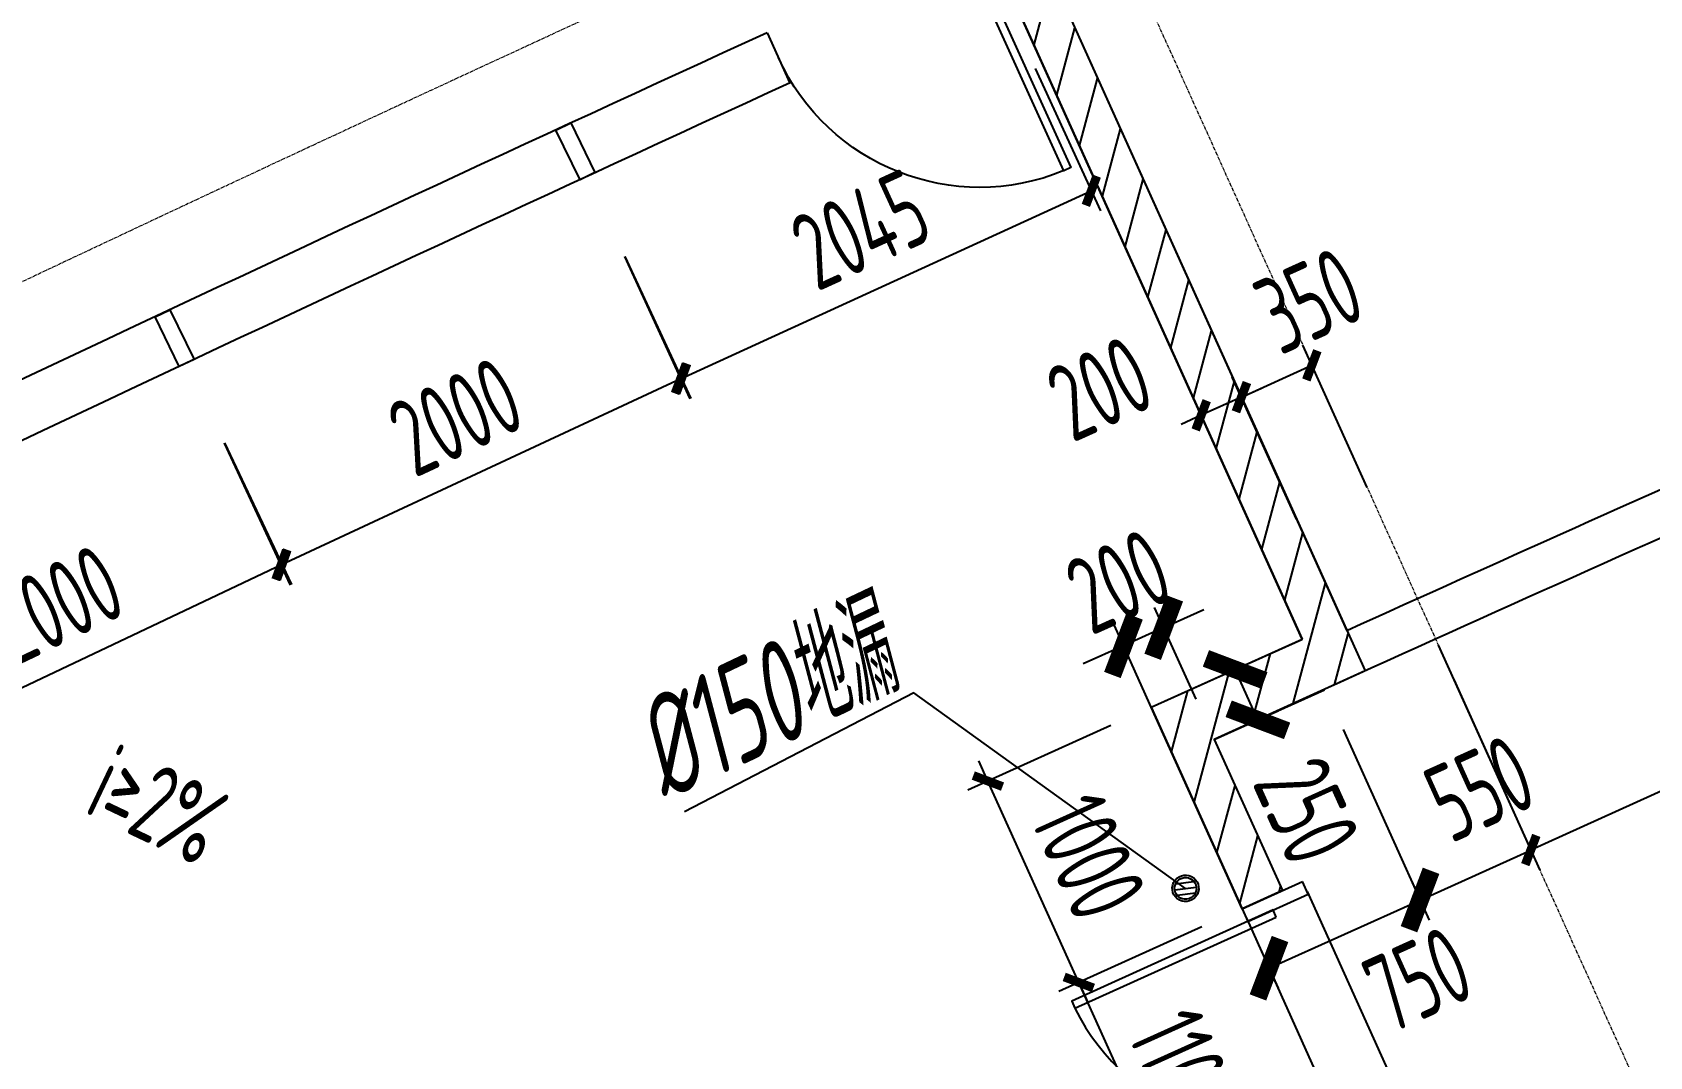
# Model space of a CAD drawing. Header units: millimetres. Extents: x 0 to 12110233, y -6694180 to 0.
# Drawn here: x 11649967 to 11657286, y -6424866 to -6420230 of the extents above; entities that cross this region are included whole.
import ezdxf
from ezdxf.enums import TextEntityAlignment as Align

# ---------------------------------------------------------------- set-up
doc = ezdxf.new("R2010")
doc.units = ezdxf.units.MM
doc.header["$LTSCALE"] = 10
doc.linetypes.add('A1-RG-AXIS-3~4F$0$CENTER', pattern=[50.8, 31.75, -6.35, 6.35, -6.35])
doc.linetypes.add('A1-RI-F3$0$HIDDEN2', pattern=[0.1875, 0.125, -0.0625])
for name, color, linetype in [('A1-RD-3F$0$A-DIMS-1：100', 1, 'Continuous'), ('A1-RD-3F$0$A-DOOR', 32, 'Continuous'), ('A1-RD-3F$0$A-GLAX', 140, 'Continuous'), ('A1-RD-3F$0$A-GLAZ', 140, 'Continuous'), ('A1-RD-3F$0$A-louban', 5, 'Continuous'), ('A1-RG-AXIS-3~4F$0$A2-RG-AXIS-150$0$A-DIMS-100', 1, 'Continuous'), ('A1-RI-F3$0$0P-DR-E', 210, 'Continuous'), ('A1-RI-F3$0$A-DIMS-1：100', 1, 'Continuous'), ('A1-RI-F3$0$A-DOOR', 32, 'Continuous'), ('A1-RI-F3$0$A-FUZHUXIAN', 55, 'A1-RI-F3$0$HIDDEN2'), ('A1-RI-F3$0$A-GLAX', 140, 'Continuous'), ('A1-RI-F3$0$A-HATH', 8, 'Continuous'), ('A1-RI-F3$0$A-SYMB', 4, 'Continuous'), ('A1-RI-F3$0$A-SYMB-AREA', 4, 'Continuous'), ('A1-RI-F3$0$A-SYMB-NAME', 4, 'Continuous'), ('A1-RI-F3$0$A-SYMB-STRS', 1, 'Continuous'), ('A1-RI-F3$0$A-TEXT', 4, 'Continuous'), ('A1-RI-F3$0$A-TEXT1', 4, 'Continuous'), ('A1-RI-F3$0$A-WALL', 7, 'Continuous'), ('A1-RI-F3$0$A1-RI-F3$0$A-DETL-PEN1', 245, 'Continuous'), ('A1-RI-F3$0$A1-RI-F3$0$A-DETL-PEN2', 233, 'Continuous'), ('A1-RI-F3$0$Crescent canopy$0$A-DETL-PEN1', 245, 'Continuous'), ('A1-RI-F3$0$Crescent canopy$0$A-DETL-PEN2', 233, 'Continuous')]:
    doc.layers.add(name, color=color, linetype=linetype)
doc.layers.add('A1-RG-AXIS-3~4F$0$A-GRID', color=1, linetype='A1-RG-AXIS-3~4F$0$CENTER', lineweight=9)
doc.layers.add('A1-RI-F3$0$A-X-PLOT', color=7, linetype='Continuous', plot=False)
doc.styles.add('A1-RD-3F$0$XD2008', font='xd-hzs.shx', dxfattribs={"width": 0.7, "bigfont": 'xd-hztxt.shx'})
doc.styles.add('A1-RG-AXIS-3~4F$0$A2-RG-AXIS-150$0$XD2008', font='romans.shx', dxfattribs={"width": 0.7})
doc.styles.add('A1-RI-F3$0$ECADI', font='gbeitc.shx', dxfattribs={"width": 0.7, "bigfont": 'gbcbig.shx'})
doc.styles.add('A1-RI-F3$0$XD2008', font='xd-hzs.shx', dxfattribs={"width": 0.7, "bigfont": 'xd-hztxt.shx'})
doc.dimstyles.new('A1-RD-3F$0$XD100$0', dxfattribs={"dimscale": 100, "dimtxt": 3.5, "dimasz": 1, "dimexe": 1, "dimexo": 2, "dimgap": 1, "dimtad": 1, "dimdec": 0, "dimdsep": 46, "dimtxsty": 'A1-RD-3F$0$XD2008', "dimblk1": 'A1-RD-3F$0$_ArchTick', "dimblk2": 'A1-RD-3F$0$_ArchTick', "dimsah": 1, "dimcen": 2.5, "dimclrd": 1, "dimclre": 1, "dimclrt": 4, "dimaunit": 1, "dimadec": 0, "dimazin": 0, "dimtfac": 1, "dimtdec": 0, "dimtix": 1, "dimtmove": 2, "dimatfit": 3, "dimfxl": 0, "dimtolj": 1, "dimtzin": 0, "dimarcsym": 0})
doc.dimstyles.new('A1-RG-AXIS-3~4F$0$A2-RG-AXIS-150$0$XD100', dxfattribs={"dimscale": 100, "dimtxt": 5.5, "dimasz": 1.5, "dimexe": 1, "dimexo": 2, "dimgap": 0.5, "dimtad": 1, "dimdec": 0, "dimdsep": 46, "dimtxsty": 'A1-RG-AXIS-3~4F$0$A2-RG-AXIS-150$0$XD2008', "dimblk": 'A1-RG-AXIS-3~4F$0$A2-RG-AXIS-150$0$_ArchTick', "dimcen": 2.5, "dimclrt": 4, "dimaunit": 1, "dimadec": 3, "dimazin": 0, "dimtfac": 1, "dimtdec": 0, "dimtix": 1, "dimtmove": 0, "dimatfit": 3, "dimfxl": 0, "dimtolj": 1, "dimtzin": 0, "dimarcsym": 0})
doc.dimstyles.new('A1-RI-F3$0$XD100$0', dxfattribs={"dimscale": 100, "dimtxt": 3.5, "dimasz": 2, "dimexe": 1, "dimexo": 2, "dimgap": 1, "dimtad": 1, "dimdec": 0, "dimdsep": 46, "dimtxsty": 'A1-RI-F3$0$XD2008', "dimblk1": 'A1-RI-F3$0$_ArchTick', "dimblk2": 'A1-RI-F3$0$_ArchTick', "dimsah": 1, "dimcen": 2.5, "dimclrd": 1, "dimclre": 1, "dimclrt": 4, "dimaunit": 1, "dimadec": 0, "dimazin": 0, "dimtfac": 1, "dimtdec": 0, "dimtix": 1, "dimtmove": 2, "dimatfit": 3, "dimfxl": 0, "dimtolj": 1, "dimtzin": 0, "dimarcsym": 0})

# ---------------------------------------------------------------- blocks, each defined once
blk = doc.blocks.new('A1-RD-3F$0$A-X-D2-60$0$d1000')
at = {"layer": 'A1-RD-3F$0$A-DOOR'}
blk.add_lwpolyline([(1257258.4, 175906.7), (1257258.4, 175941.7), (1256258.2, 175941.7), (1256258.2, 175906.7)], close=True, dxfattribs=at)
blk.add_arc((1257257.6, 175941.7), 1000, 182.00579, 269.95491, dxfattribs=at)
blk = doc.blocks.new('A1-RD-3F$0$_ArchTick')
at = {"color": 0, "linetype": 'ByBlock', "const_width": 0.4}
blk.add_lwpolyline([(-0.5, -0.5), (0.5, 0.5)], dxfattribs=at)
blk = doc.blocks.new('*D597')
at = {"layer": 'A1-RD-3F$0$A-DIMS-1：100', "color": 1, "linetype": 'ByBlock', "lineweight": -2}
for p, q in [((11655259.8, -6424278.7), (11654611.8, -6424571.1)), ((11655155.5, -6425532.6), (11654702.9, -6424530)), ((11655712.3, -6425281.2), (11655064.3, -6425573.7))]:
    blk.add_line(p, q, dxfattribs=at)
at = {"layer": 'A1-RD-3F$0$A-DIMS-1：100', "color": 1, "linetype": 'ByBlock', "lineweight": -2, "xscale": 100, "yscale": 100, "zscale": 100}
for p, rotation in [((11654702.9, -6424530), 114.2936134837161), ((11655155.5, -6425532.6), 294.2936134837162)]:
    blk.add_blockref('A1-RD-3F$0$_ArchTick', p, dxfattribs=dict(at, rotation=rotation))
at = {"layer": 'A1-RD-3F$0$A-DIMS-1：100', "color": 4, "linetype": 'ByBlock', "insert": (11655179.9, -6424918.2), "char_height": 350, "attachment_point": 5, "rotation": 294.29361, "style": 'A1-RD-3F$0$XD2008'}
blk.add_mtext('\\A1;1100', dxfattribs=at)
blk = doc.blocks.new('*D682')
at = {"layer": 'A1-RD-3F$0$A-DIMS-1：100', "color": 1, "linetype": 'ByBlock', "lineweight": -2}
for p, q in [((11654848.4, -6423367.2), (11654200.4, -6423659.7)), ((11654291.5, -6423618.6), (11654250.4, -6423527.4)), ((11654702.9, -6424530), (11654291.5, -6423618.6)), ((11655259.8, -6424278.6), (11654611.8, -6424571.1)), ((11654702.9, -6424530), (11654744.1, -6424621.1))]:
    blk.add_line(p, q, dxfattribs=at)
at = {"layer": 'A1-RD-3F$0$A-DIMS-1：100', "color": 1, "linetype": 'ByBlock', "lineweight": -2, "xscale": 100, "yscale": 100, "zscale": 100}
for p, rotation in [((11654291.5, -6423618.6), 294.2939905325455), ((11654702.9, -6424530), 114.2939905325455)]:
    blk.add_blockref('A1-RD-3F$0$_ArchTick', p, dxfattribs=dict(at, rotation=rotation))
at = {"layer": 'A1-RD-3F$0$A-DIMS-1：100', "color": 4, "linetype": 'ByBlock', "insert": (11654747.9, -6423961.1), "char_height": 350, "attachment_point": 5, "rotation": 294.29399, "style": 'A1-RD-3F$0$XD2008'}
blk.add_mtext('\\A1;1000', dxfattribs=at)
blk = doc.blocks.new('A1-RI-F3$0$A-X-D2-60$0$d1000')
at = {"layer": 'A1-RI-F3$0$A-DOOR'}
blk.add_lwpolyline([(1257258.4, 175906.7), (1257258.4, 175941.7), (1256258.2, 175941.7), (1256258.2, 175906.7)], close=True, dxfattribs=at)
blk.add_arc((1257257.6, 175941.7), 1000, 182.00579, 269.95491, dxfattribs=at)
blk = doc.blocks.new('A1-RI-F3$0$_ArchTick')
at = {"color": 0, "linetype": 'ByBlock', "const_width": 0.4}
blk.add_lwpolyline([(-0.5, -0.5), (0.5, 0.5)], dxfattribs=at)
blk = doc.blocks.new('*D249')
at = {"layer": 'A1-RI-F3$0$A-DIMS-1：100', "color": 1, "linetype": 'ByBlock', "lineweight": -2}
for p, q in [((11656400.1, -6423159), (11656789.5, -6424021.8)), ((11655898.8, -6423385.3), (11656288.2, -6424248.1)), ((11656247.1, -6424156.9), (11656748.4, -6423930.6))]:
    blk.add_line(p, q, dxfattribs=at)
at = {"layer": 'A1-RI-F3$0$A-DIMS-1：100', "color": 1, "linetype": 'ByBlock', "lineweight": -2, "xscale": 100, "yscale": 100, "zscale": 100}
for p, rotation in [((11656748.4, -6423930.6), 24.29328656345132), ((11656247.1, -6424156.9), 204.2932865634513)]:
    blk.add_blockref('A1-RI-F3$0$_ArchTick', p, dxfattribs=dict(at, rotation=rotation))
at = {"layer": 'A1-RI-F3$0$A-DIMS-1：100', "color": 4, "linetype": 'ByBlock', "insert": (11656517.5, -6423651.4), "char_height": 350, "attachment_point": 5, "rotation": 24.29329, "style": 'A1-RI-F3$0$XD2008'}
blk.add_mtext('\\A1;550', dxfattribs=at)
blk = doc.blocks.new('*D250')
at = {"layer": 'A1-RI-F3$0$A-DIMS-1：100', "color": 1, "linetype": 'ByBlock', "lineweight": -2}
for p, q in [((11655688.6, -6422433.9), (11655397.9, -6421789.8)), ((11655506.3, -6422516.2), (11655215.6, -6421872.1)), ((11655439, -6421881), (11655256.7, -6421963.2)), ((11655439, -6421881), (11655530.1, -6421839.8)), ((11655256.7, -6421963.2), (11655165.6, -6422004.4))]:
    blk.add_line(p, q, dxfattribs=at)
at = {"layer": 'A1-RI-F3$0$A-DIMS-1：100', "color": 1, "linetype": 'ByBlock', "lineweight": -2, "xscale": 100, "yscale": 100, "zscale": 100}
for p, rotation in [((11655439, -6421881), 204.2932865626735), ((11655256.7, -6421963.2), 24.29328656267349)]:
    blk.add_blockref('A1-RI-F3$0$_ArchTick', p, dxfattribs=dict(at, rotation=rotation))
at = {"layer": 'A1-RI-F3$0$A-DIMS-1：100', "color": 4, "linetype": 'ByBlock', "insert": (11654797.5, -6421841.5), "char_height": 350, "attachment_point": 5, "rotation": 24.29329, "style": 'A1-RI-F3$0$XD2008'}
blk.add_mtext('\\A1;200', dxfattribs=at)
blk = doc.blocks.new('*D251')
at = {"layer": 'A1-RI-F3$0$A-DIMS-1：100', "color": 1, "linetype": 'ByBlock', "lineweight": -2}
for p, q in [((11656007.4, -6422289.8), (11655716.3, -6421645.9)), ((11655438.6, -6421881.2), (11655757.5, -6421737.1)), ((11655688.5, -6422434), (11655397.4, -6421790.1))]:
    blk.add_line(p, q, dxfattribs=at)
at = {"layer": 'A1-RI-F3$0$A-DIMS-1：100', "color": 1, "linetype": 'ByBlock', "lineweight": -2, "xscale": 100, "yscale": 100, "zscale": 100}
for p, rotation in [((11655757.5, -6421737.1), 24.32696167255002), ((11655438.6, -6421881.2), 204.32696167255)]:
    blk.add_blockref('A1-RI-F3$0$_ArchTick', p, dxfattribs=dict(at, rotation=rotation))
at = {"layer": 'A1-RI-F3$0$A-DIMS-1：100', "color": 4, "linetype": 'ByBlock', "insert": (11655744.5, -6421444.2), "char_height": 350, "attachment_point": 5, "rotation": 24.32696, "style": 'A1-RI-F3$0$XD2008'}
blk.add_mtext('\\A1;350', dxfattribs=at)
blk = doc.blocks.new('*D303')
at = {"layer": 'A1-RI-F3$0$A-DIMS-1：100', "color": 1, "linetype": 'ByBlock', "lineweight": -2}
for p, q in [((11660135.2, -6421285.2), (11660595.1, -6422304.1)), ((11660553.9, -6422212.9), (11656748.4, -6423930.6)), ((11656329.6, -6423002.9), (11656789.5, -6424021.8))]:
    blk.add_line(p, q, dxfattribs=at)
at = {"layer": 'A1-RI-F3$0$A-DIMS-1：100', "color": 1, "linetype": 'ByBlock', "lineweight": -2, "xscale": 100, "yscale": 100, "zscale": 100}
for p, rotation in [((11660553.9, -6422212.9), 24.29328656345336), ((11656748.4, -6423930.6), 204.2932865634533)]:
    blk.add_blockref('A1-RI-F3$0$_ArchTick', p, dxfattribs=dict(at, rotation=rotation))
at = {"layer": 'A1-RI-F3$0$A-DIMS-1：100', "color": 4, "linetype": 'ByBlock', "insert": (11658538, -6422821.1), "char_height": 350, "attachment_point": 5, "rotation": 24.29329, "style": 'A1-RI-F3$0$XD2008'}
blk.add_mtext('\\A1;4175', dxfattribs=at)
blk = doc.blocks.new('*D426')
at = {"layer": 'A1-RI-F3$0$A-DIMS-1：100', "color": 1, "linetype": 'ByBlock', "lineweight": -2}
for p, q in [((11654505.9, -6420393.3), (11654801.1, -6421038)), ((11652900.3, -6421798.2), (11654759.4, -6420947.1)), ((11652646.8, -6421244.4), (11652941.9, -6421889.2))]:
    blk.add_line(p, q, dxfattribs=at)
at = {"layer": 'A1-RI-F3$0$A-DIMS-1：100', "color": 1, "linetype": 'ByBlock', "lineweight": -2, "xscale": 100, "yscale": 100, "zscale": 100}
for p, rotation in [((11654759.4, -6420947.1), 24.5995206599848), ((11652900.3, -6421798.2), 204.5995206599848)]:
    blk.add_blockref('A1-RI-F3$0$_ArchTick', p, dxfattribs=dict(at, rotation=rotation))
at = {"layer": 'A1-RI-F3$0$A-DIMS-1：100', "color": 4, "linetype": 'ByBlock', "insert": (11653715.4, -6421122.6), "char_height": 350, "attachment_point": 5, "rotation": 24.59952, "style": 'A1-RI-F3$0$XD2008'}
blk.add_mtext('\\A1;2045', dxfattribs=at)
blk = doc.blocks.new('*D427')
at = {"layer": 'A1-RI-F3$0$A-DIMS-1：100', "color": 1, "linetype": 'ByBlock', "lineweight": -2}
for p, q in [((11652648, -6421243.9), (11652947.5, -6421886.6)), ((11652905.3, -6421796), (11651092.2, -6422640.9)), ((11650834.9, -6422088.8), (11651134.4, -6422731.5))]:
    blk.add_line(p, q, dxfattribs=at)
at = {"layer": 'A1-RI-F3$0$A-DIMS-1：100', "color": 1, "linetype": 'ByBlock', "lineweight": -2, "xscale": 100, "yscale": 100, "zscale": 100}
for p, rotation in [((11652905.3, -6421796), 24.98563265730108), ((11651092.2, -6422640.9), 204.9856326573011)]:
    blk.add_blockref('A1-RI-F3$0$_ArchTick', p, dxfattribs=dict(at, rotation=rotation))
at = {"layer": 'A1-RI-F3$0$A-DIMS-1：100', "color": 4, "linetype": 'ByBlock', "insert": (11651882.6, -6421969.1), "char_height": 350, "attachment_point": 5, "rotation": 24.98563, "style": 'A1-RI-F3$0$XD2008'}
blk.add_mtext('\\A1;2000', dxfattribs=at)
blk = doc.blocks.new('*D428')
at = {"layer": 'A1-RI-F3$0$A-DIMS-1：100', "color": 1, "linetype": 'ByBlock', "lineweight": -2}
for p, q in [((11650836.1, -6422088.2), (11651139.9, -6422728.9)), ((11651097.1, -6422638.6), (11649289.8, -6423495.4)), ((11649028.9, -6422945.1), (11649332.6, -6423585.8))]:
    blk.add_line(p, q, dxfattribs=at)
at = {"layer": 'A1-RI-F3$0$A-DIMS-1：100', "color": 1, "linetype": 'ByBlock', "lineweight": -2, "xscale": 100, "yscale": 100, "zscale": 100}
for p, rotation in [((11651097.1, -6422638.6), 25.36687841410225), ((11649289.8, -6423495.4), 205.3668784141023)]:
    blk.add_blockref('A1-RI-F3$0$_ArchTick', p, dxfattribs=dict(at, rotation=rotation))
at = {"layer": 'A1-RI-F3$0$A-DIMS-1：100', "color": 4, "linetype": 'ByBlock', "insert": (11650075.6, -6422818.5), "char_height": 350, "attachment_point": 5, "rotation": 25.36688, "style": 'A1-RI-F3$0$XD2008'}
blk.add_mtext('\\A1;2000', dxfattribs=at)
blk = doc.blocks.new('A1-RI-F3$0$chuangkuang')
at = {"layer": 'A1-RI-F3$0$A-X-PLOT', "linetype": 'ByBlock'}
for p, q in [((11593433.2, -6456040.2), (11593630.5, -6455886.8)), ((11593630.5, -6455886.8), (11593676.6, -6455946)), ((11593676.6, -6455946), (11593479.2, -6456099.4)), ((11593479.2, -6456099.4), (11593433.2, -6456040.2))]:
    blk.add_line(p, q, dxfattribs=at)
blk = doc.blocks.new('A1-RG-AXIS-3~4F$0$A2-RG-AXIS-150$0$_ArchTick')
at = {"color": 0, "linetype": 'ByBlock', "const_width": 0.4}
blk.add_lwpolyline([(-0.5, -0.5), (0.5, 0.5)], dxfattribs=at)
blk = doc.blocks.new('*D711')
at = {"layer": 'A1-RG-AXIS-3~4F$0$A2-RG-AXIS-150$0$A-DIMS-100', "color": 0, "lineweight": -2, "ltscale": 3}
for p, q in [((11670910, -6387267.3), (11670915.9, -6387284)), ((11580897.2, -6435951), (11580908, -6435965))]:
    blk.add_line(p, q, dxfattribs=at)
blk.add_arc((11778731.9, -6694178.6), 325182.4, 109.357031, 127.456634, dxfattribs=at)
at = {"layer": 'A1-RG-AXIS-3~4F$0$A2-RG-AXIS-150$0$A-DIMS-100', "color": 0, "lineweight": -2, "ltscale": 3, "xscale": 150, "yscale": 150, "zscale": 150}
for p, rotation in [((11670949, -6387378.3), 19.35703132825471), ((11580968.8, -6436044.4), 217.4566338573137)]:
    blk.add_blockref('A1-RG-AXIS-3~4F$0$A2-RG-AXIS-150$0$_ArchTick', p, dxfattribs=dict(at, rotation=rotation))
at = {"layer": 'A1-RG-AXIS-3~4F$0$A2-RG-AXIS-150$0$A-DIMS-100', "color": 4, "ltscale": 3, "insert": (11623903.2, -6407910.6), "char_height": 375, "attachment_point": 5, "rotation": 28.40683, "style": 'A1-RG-AXIS-3~4F$0$A2-RG-AXIS-150$0$XD2008'}
blk.add_mtext('\\A1;18°5\'59"', dxfattribs=at)
blk = doc.blocks.new('A1-RI-F3$0$A1-RI-F3$0$CRESCENT')
at = {"layer": 'A1-RI-F3$0$A1-RI-F3$0$A-DETL-PEN1'}
for radius, start, end in [(291580, 107.790057, 130.533292), (291480, 107.790084, 130.533219), (290140, 107.790447, 130.532235), (290040, 107.790474, 130.532161)]:
    blk.add_arc((761387.7, 423551.4), radius, start, end, dxfattribs=at)
at = {"layer": 'A1-RI-F3$0$A1-RI-F3$0$A-DETL-PEN2'}
for radius, start, end in [(288986.4, 105.823203, 130.748127), (286271.4, 105.796399, 131.291613), (285986.4, 105.793556, 131.349257)]:
    blk.add_arc((761380.1, 423549.8), radius, start, end, dxfattribs=at)
blk = doc.blocks.new('A1-RI-F3$0$Crescent canopy$0$CRESCENT')
at = {"layer": 'A1-RI-F3$0$Crescent canopy$0$A-DETL-PEN1'}
for radius, start, end in [(291580, 107.790057, 130.533292), (291480, 107.790084, 130.533219), (290140, 107.790447, 130.532235), (290040, 107.790474, 130.532161)]:
    blk.add_arc((761387.7, 423551.4), radius, start, end, dxfattribs=at)
blk = doc.blocks.new('A1-RI-F3$0$5erhfh')
at = {"layer": 'A1-RI-F3$0$A-SYMB-AREA', "style": 'A1-RI-F3$0$ECADI', "width": 0.7}
blk.add_attdef('340M2', text='', height=2.5, dxfattribs=at).set_placement((0, 1.25), align=Align.MIDDLE_LEFT)
at = {"layer": 'A1-RI-F3$0$A-SYMB-NAME', "style": 'A1-RI-F3$0$ECADI', "width": 0.7}
blk.add_attdef('CHINESENAME', (-12.292, 3.087), '', height=4.5, dxfattribs=at)
blk = doc.blocks.new('A1-RI-F3$0$A1RUODIANJIAN')
at = {"layer": 'A1-RI-F3$0$A-SYMB-NAME', "linetype": 'ByBlock', "style": 'A1-RI-F3$0$XD2008', "width": 0.7}
blk.add_attdef('A1RUODIANJIAN', (11587156, -6438427.3), '', height=350, dxfattribs=at)
blk = doc.blocks.new('A1-RI-F3$0$低漏')
at = {"layer": 'A1-RI-F3$0$0P-DR-E'}
for p, q in [((14457.5, 8570.9, 0), (14398.3, 8511.7, 0)), ((14481, 8557.8, 0), (14411.4, 8488.2, 0)), ((14494.1, 8534.3, 0), (14434.9, 8475.1, 0))]:
    blk.add_line(p, q, dxfattribs=at)
at = {"layer": 'A1-RI-F3$0$0P-DR-E', "extrusion": (0, 0, -1)}
for major_axis, start_param, end_param in [((-42.4, 42.4), 3.926991, 10.210176), ((34.8, 34.8), 2.35619449019234, 8.639379797371927)]:
    blk.add_ellipse((14446.2, 8523, 0), major_axis=major_axis, ratio=1, start_param=start_param, end_param=end_param, dxfattribs=at)
blk = doc.blocks.new('A1-RI-F3$0$地漏')
blk.add_blockref('A1-RI-F3$0$低漏', (-14446.2, -8523, 0))
blk = doc.blocks.new('*D579')
at = {"layer": 'A1-RI-F3$0$A-WALL', "color": 1, "lineweight": -2}
for p, q in [((11656207.9, -6424070.1), (11656288.2, -6424248.1)), ((11655563.5, -6424465.5), (11656247.1, -6424156.9)), ((11655524.4, -6424378.7), (11655604.7, -6424556.6))]:
    blk.add_line(p, q, dxfattribs=at)
at = {"layer": 'A1-RI-F3$0$A-WALL', "color": 1, "lineweight": -2, "xscale": 200, "yscale": 200, "zscale": 200}
for p, rotation in [((11656247.1, -6424156.9), 24.29328656345009), ((11655563.5, -6424465.5), 204.2932865634501)]:
    blk.add_blockref('A1-RI-F3$0$_ArchTick', p, dxfattribs=dict(at, rotation=rotation))
at = {"layer": 'A1-RI-F3$0$A-WALL', "color": 4, "insert": (11656237.8, -6424516), "char_height": 350, "attachment_point": 5, "rotation": 24.29329, "style": 'A1-RI-F3$0$XD2008'}
blk.add_mtext('\\A1;750', dxfattribs=at)
blk = doc.blocks.new('*D580')
at = {"layer": 'A1-RI-F3$0$A-WALL', "color": 1, "lineweight": -2}
for p, q in [((11655233.5, -6423248.2), (11655046, -6422832.8)), ((11655087.1, -6422924), (11655269.4, -6422841.7)), ((11655051.2, -6423330.5), (11654863.7, -6422915.1)), ((11655087.1, -6422924), (11654904.9, -6423006.2)), ((11654904.9, -6423006.2), (11654722.6, -6423088.5))]:
    blk.add_line(p, q, dxfattribs=at)
at = {"layer": 'A1-RI-F3$0$A-WALL', "color": 1, "lineweight": -2, "xscale": 200, "yscale": 200, "zscale": 200}
for p, rotation in [((11655087.1, -6422924), 204.2939905327484), ((11654904.9, -6423006.2), 24.29399053274842)]:
    blk.add_blockref('A1-RI-F3$0$_ArchTick', p, dxfattribs=dict(at, rotation=rotation))
at = {"layer": 'A1-RI-F3$0$A-WALL', "color": 4, "insert": (11654882.9, -6422714.5), "char_height": 350, "attachment_point": 5, "rotation": 24.29399, "style": 'A1-RI-F3$0$XD2008'}
blk.add_mtext('\\A1;200', dxfattribs=at)
blk = doc.blocks.new('*D581')
at = {"layer": 'A1-RI-F3$0$A-WALL', "color": 1, "lineweight": -2}
for p, q in [((11655395.2, -6423120.4), (11655501.5, -6423072.4)), ((11655513.2, -6423341.4), (11655410.4, -6423113.5)), ((11655498.1, -6423348.2), (11655604.4, -6423300.2))]:
    blk.add_line(p, q, dxfattribs=at)
at = {"layer": 'A1-RI-F3$0$A-WALL', "color": 1, "lineweight": -2, "xscale": 200, "yscale": 200, "zscale": 200}
for p, rotation in [((11655410.4, -6423113.5), 114.2932828516564), ((11655513.2, -6423341.4), 294.2932828516564)]:
    blk.add_blockref('A1-RI-F3$0$_ArchTick', p, dxfattribs=dict(at, rotation=rotation))
at = {"layer": 'A1-RI-F3$0$A-WALL', "color": 4, "insert": (11655734.4, -6423753.3), "char_height": 350, "attachment_point": 5, "rotation": 294.29328, "style": 'A1-RI-F3$0$XD2008'}
blk.add_mtext('\\A1;250', dxfattribs=at)
blk = doc.blocks.new('A1-RD-3F')
at = {"linetype": 'ByBlock'}
for p, q in [((11655030.7, -6423284.9), (11655711.8, -6422977.5)), ((11655315.8, -6423430.5), (11655814.7, -6423205.3)), ((11655030.7, -6423284.9), (11655442.1, -6424196.4)), ((11655315.8, -6423430.5), (11655624.3, -6424114.1)), ((11655442.1, -6424196.4), (11655715.5, -6424072.9)), ((11655741.3, -6424130.2), (11655715.5, -6424072.9)), ((11655467.8, -6424253.5), (11655741.3, -6424130.2)), ((11655442.1, -6424196.4), (11655467.8, -6424253.5))]:
    blk.add_line(p, q, dxfattribs=at)
at = {"layer": 'A1-RD-3F$0$A-GLAX', "ltscale": 0.25}
for p, q in [((11655736.1, -6424118.5), (11657361.1, -6427718.6)), ((11655462.6, -6424241.9), (11657211.5, -6428116.5))]:
    blk.add_line(p, q, dxfattribs=at)
at = {"layer": 'A1-RD-3F$0$A-GLAZ', "ltscale": 0.25}
blk.add_arc((11778731.9, -6694178.6), 292500, 108.926088, 127.887577, dxfattribs=at)
at = {"layer": 'A1-RD-3F$0$A-louban'}
blk.add_lwpolyline([(11599156.3, -6462911.6, -0.082408), (11683479, -6417305.5), (11680005, -6407185.2, 0.001341), (11678467.4, -6407718.7)], format="xyb", dxfattribs=at)
at = {"layer": 'A1-RD-3F$0$A-DOOR', "rotation": 24.38176701353994}
blk.add_blockref('A1-RD-3F$0$A-X-D2-60$0$d1000', (10583083.1, -7103466.9), dxfattribs=at)
at = {"layer": 'A1-RD-3F$0$A-DIMS-1：100', "color": 3, "linetype": 'ByBlock'}
dim = blk.add_aligned_dim(p1=(11655442.1, -6424196.4), p2=(11655030.7, -6423284.9), distance=810.9, dimstyle='A1-RD-3F$0$XD100$0', dxfattribs=at)
dim.commit()
dim.dimension.update_dxf_attribs({"geometry": '*D682', "text_midpoint": (11654747.9, -6423961.1)})
dim = blk.add_aligned_dim(p1=(11655894.6, -6425199), p2=(11655442.1, -6424196.4), distance=810.9, dimstyle='A1-RD-3F$0$XD100$0', override={"dimasz": 1}, dxfattribs=at)
dim.commit()
dim.dimension.update_dxf_attribs({"geometry": '*D597', "text_midpoint": (11655179.9, -6424918.2)})
blk = doc.blocks.new('A1-RG-AXIS-3~4F')
at = {"layer": 'A1-RG-AXIS-3~4F$0$A-GRID', "linetype": 'A1-RG-AXIS-3~4F$0$CENTER', "ltscale": 0.05}
blk.add_lwpolyline([(11682866.1, -6392336.6, 0.10373), (11569674.9, -6456283.6, 0.10373)], format="xyb", dxfattribs=at)
blk.add_lwpolyline([(11644736.5, -6397318.9), (11661852.7, -6435239)], dxfattribs=at)
at = {"layer": 'A1-RG-AXIS-3~4F$0$A-GRID', "ltscale": 0.05}
for points in [[(11690526.5, -6414141.6, 0.104527), (11584753.6, -6473784.9, 0.104527)], [(11691982.6, -6418505.7, 0.104638), (11587756.3, -6477270.1)]]:
    blk.add_lwpolyline(points, format="xyb", dxfattribs=at)
at = {"layer": 'A1-RG-AXIS-3~4F$0$A-GRID', "linetype": 'A1-RG-AXIS-3~4F$0$CENTER', "ltscale": 0.05}
blk.add_arc((11778731.9, -6694178.6), 308600, 107.574373, 131.323037, dxfattribs=at)
at = {"layer": 'A1-RG-AXIS-3~4F$0$A-GRID', "ltscale": 0.05}
blk.add_arc((11778731.9, -6694178.6), 301700, 107.53359, 131.336201, dxfattribs=at)
at = {"layer": 'A1-RG-AXIS-3~4F$0$A2-RG-AXIS-150$0$A-DIMS-100', "ltscale": 3}
dim = blk.add_angular_dim_3p(base=(11639299.9, -6400406.2), center=(11778731.9, -6694178.6), p1=(11670976.3, -6387456), p2=(11581018.9, -6436109.7), dimstyle='A1-RG-AXIS-3~4F$0$A2-RG-AXIS-150$0$XD100', override={"dimtxt": 3.75, "dimadec": 4}, dxfattribs=at)
dim.commit()
dim.dimension.update_dxf_attribs({"geometry": '*D711', "text_midpoint": (11623903.2, -6407910.6)})
blk = doc.blocks.new('A1-RI-F3')
at = {"layer": 'A1-RI-F3$0$A-HATH'}
h = blk.add_hatch(dxfattribs=at)
h.set_pattern_fill('ANSI31', color=256, scale=50, angle=30, style=0)
h.paths.add_polyline_path([(11654085.6, -6418882), (11655998.7, -6423120.4), (11655315.8, -6423430.5), (11655624.3, -6424114.1), (11655442.1, -6424196.4), (11655030.7, -6423284.9), (11655714.2, -6422976.4), (11653903.4, -6418964.5)])
at = {"layer": 'A1-RI-F3$0$A-FUZHUXIAN', "ltscale": 10}
blk.add_lwpolyline([(11641956.2, -6422909.7, -0.017646), (11661425.8, -6413940), (11660386.1, -6411448.2, 0.017649), (11640740.1, -6420499.1)], format="xyb", close=True, dxfattribs=at)
at = {"layer": 'A1-RI-F3$0$A-GLAX', "ltscale": 0.25}
blk.add_line((11653292.4, -6420232), (11653395.3, -6420459.9), dxfattribs=at)
for radius in [301300.2, 301050.2]:
    blk.add_arc((11778731.9, -6694178.6), radius, 114.60277, 117.274604, dxfattribs=at)
at = {"layer": 'A1-RI-F3$0$A-SYMB'}
blk.add_lwpolyline([(11655185.7, -6424104.3), (11653956.6, -6423219), (11652918.4, -6423757.6)], dxfattribs=at)
at = {"layer": 'A1-RI-F3$0$A-SYMB-STRS'}
blk.add_lwpolyline([(11650046.1, -6423774.6, 0, 0, 0), (11651449, -6424379, 80, 0, 0), (11651724.6, -6424497.7, 0, 0, 0)], format="xyseb", dxfattribs=at)
at = {"layer": 'A1-RI-F3$0$A-WALL', "linetype": 'ByBlock'}
for p, q in [((11654085.6, -6418882), (11655916.4, -6422938.1)), ((11653903.4, -6418964.5), (11655714.2, -6422976.4))]:
    blk.add_line(p, q, dxfattribs=at)
at = {"layer": 'A1-RI-F3$0$A-WALL'}
blk.add_line((11655030.7, -6423284.9), (11655714.2, -6422976.4), dxfattribs=at)
at = {"layer": 'A1-RI-F3$0$A-WALL', "linetype": 'ByBlock'}
blk.add_lwpolyline([(11654085.6, -6418882), (11655998.7, -6423120.4), (11655315.8, -6423430.5), (11655624.3, -6424114.1), (11655442.1, -6424196.4), (11655030.7, -6423284.9), (11655714.2, -6422976.4), (11653903.4, -6418964.5)], close=True, dxfattribs=at)
at = {"layer": 'A1-RI-F3$0$A-WALL'}
for radius, start, end in [(297750, 113.48982, 114.360637), (297550, 113.451321, 114.399194)]:
    blk.add_arc((11778731.9, -6694178.6), radius, start, end, dxfattribs=at)
for name, p in [('A1-RG-AXIS-3~4F', (0, 0)), ('A1-RI-F3$0$Crescent canopy$0$CRESCENT', (11017346, -7117715.9))]:
    blk.add_blockref(name, p)
at = {"color": 3, "linetype": 'ByBlock'}
blk.add_blockref('A1-RD-3F', (0, 0), dxfattribs=at)
at = {"linetype": 'ByBlock', "rotation": 78.0707163834546}
for p in [(2939421.6, -16429461.5), (2937607.3, -16430307)]:
    blk.add_blockref('A1-RI-F3$0$chuangkuang', p, dxfattribs=at)
at = {"layer": 'A1-RI-F3$0$0P-DR-E', "xscale": -1, "rotation": 51.87612398464124}
blk.add_blockref('A1-RI-F3$0$地漏', (11655185.7, -6424104.3), dxfattribs=at)
at = {"layer": 'A1-RI-F3$0$A-DOOR', "xscale": -1, "rotation": 294.4229821280612}
blk.add_blockref('A1-RI-F3$0$A-X-D2-60$0$d1000', (12013893.9, -7637433.8), dxfattribs=at)
at = {"layer": 'A1-RI-F3$0$A-SYMB-NAME', "linetype": 'ByBlock'}
ref = blk.add_blockref('A1-RI-F3$0$A1RUODIANJIAN', (3938798.2, 4358230.4), dxfattribs=dict(at, rotation=334.6314699199462))
ref.add_attrib('A1RUODIANJIAN', 'i≥2%', (11650193.3, -6423757.6), dxfattribs={"linetype": 'ByBlock', "height": 350, "rotation": 334.63147, "style": 'A1-RI-F3$0$XD2008', "width": 0.7})
at = {"layer": 'A1-RI-F3$0$A-TEXT'}
ref = blk.add_blockref('A1-RI-F3$0$5erhfh', (11652945.2, -6423998.9), dxfattribs=dict(at, xscale=-100.0000000003638, yscale=100.0000000001831, zscale=99.99999999941456, rotation=25.44591138422564))
ref.add_attrib('CHINESENAME', '%%c150地漏', (11652828, -6423712.8), dxfattribs={"layer": 'A1-RI-F3$0$A-SYMB-NAME', "height": 450, "rotation": 25.44591, "style": 'A1-RI-F3$0$ECADI', "width": 0.7})
at = {"layer": 'A1-RI-F3$0$Crescent canopy$0$A-DETL-PEN2'}
blk.add_blockref('A1-RI-F3$0$A1-RI-F3$0$CRESCENT', (11017346, -7117715.9), dxfattribs=at)
at = {"layer": 'A1-RI-F3$0$A-TEXT1', "style": 'A1-RI-F3$0$ECADI', "width": 0.7}
for tag, p in [('（-0.050）', (11743140.2, -6434229.8)), ('（结构标高）', (11749919, -6434229.8))]:
    blk.add_attdef(tag, p, '', height=321.4, dxfattribs=at)
at = {"layer": 'A1-RI-F3$0$A-DIMS-1：100', "linetype": 'ByBlock'}
for p1, p2, distance, picture, middle in [((11652563.5, -6421062.6), (11654422.6, -6420211.4), -809.1, '*D426', (11653715.4, -6421122.6)), ((11652563.5, -6421062.6), (11650750.4, -6421907.5), 809.1, '*D427', (11651882.6, -6421969.1)), ((11660052.9, -6421102.9), (11656247.4, -6422820.6), 1217.8, '*D303', (11658538, -6422821.1)), ((11650750.4, -6421907.5), (11648943.2, -6422764.3), 809.1, '*D428', (11650075.6, -6422818.5))]:
    dim = blk.add_aligned_dim(p1=p1, p2=p2, distance=distance, dimstyle='A1-RI-F3$0$XD100$0', override={"dimasz": 1, "dimadec": 2, "dimazin": 2}, dxfattribs=at)
    dim.commit()
    dim.dimension.update_dxf_attribs({"geometry": picture, "text_midpoint": middle})
for base, p1, p2, angle, picture, middle in [((11655757.5, -6421737.1), (11655770.9, -6422616.2), (11656089.8, -6422472), 24.32696, '*D251', (11655744.5, -6421444.2)), ((11655256.7, -6421963.2), (11655770.9, -6422616.2), (11655588.6, -6422698.5), 204.29329, '*D250', (11654797.5, -6421841.5)), ((11656748.4, -6423930.6), (11655816.5, -6423203), (11656317.8, -6422976.7), 24.29329, '*D249', (11656517.5, -6423651.4))]:
    dim = blk.add_linear_dim(base=base, p1=p1, p2=p2, angle=angle, dimstyle='A1-RI-F3$0$XD100$0', override={"dimasz": 1, "dimadec": 2, "dimazin": 2}, dxfattribs=at)
    dim.commit()
    dim.dimension.update_dxf_attribs({"geometry": picture, "text_midpoint": middle, "dimtype": 129})
at = {"layer": 'A1-RI-F3$0$A-WALL'}
dim = blk.add_aligned_dim(p1=(11655315.8, -6423430.5), p2=(11655133.5, -6423512.8), distance=-555.8, dimstyle='A1-RI-F3$0$XD100$0', dxfattribs=at)
dim.commit()
dim.dimension.update_dxf_attribs({"geometry": '*D580', "text_midpoint": (11654882.9, -6422714.5)})
for base, p1, p2, angle, picture, middle in [((11655410.4, -6423113.5), (11655315.8, -6423430.5), (11655212.9, -6423202.6), 114.29328, '*D581', (11655734.4, -6423753.3)), ((11656247.1, -6424156.9), (11655442.1, -6424196.4), (11656125.6, -6423887.8), 24.29329, '*D579', (11656237.8, -6424516))]:
    dim = blk.add_linear_dim(base=base, p1=p1, p2=p2, angle=angle, dimstyle='A1-RI-F3$0$XD100$0', dxfattribs=at)
    dim.commit()
    dim.dimension.update_dxf_attribs({"geometry": picture, "text_midpoint": middle, "dimtype": 129})

msp = doc.modelspace()

# ---------------------------------------------------------------- block references
msp.add_blockref('A1-RI-F3', (0, 0))

doc.saveas('drawing.dxf')
